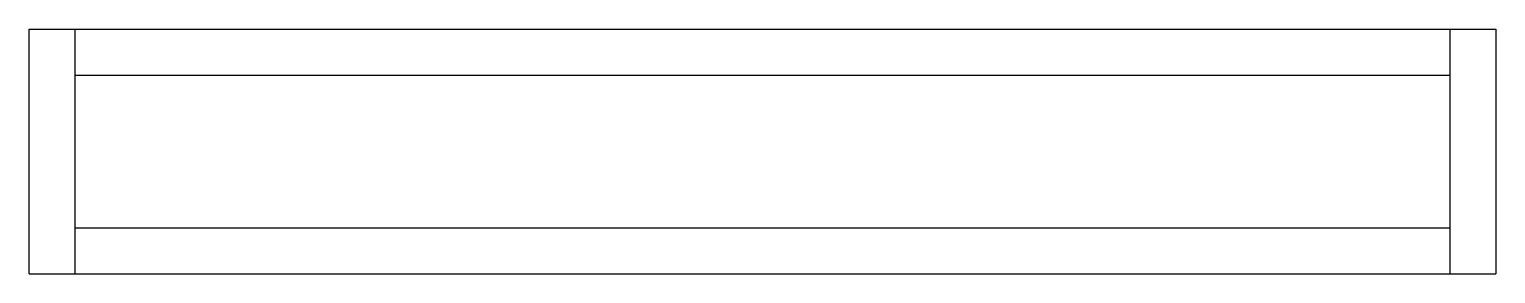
# Model space of a CAD drawing. Extents: x 0 to 24, y 35.2 to 39.2.
import ezdxf

# ---------------------------------------------------------------- set-up
doc = ezdxf.new("R2010")
doc.units = 0
doc.header["$LTSCALE"] = 3
doc.layers.get('0').update_dxf_attribs({"linetype": 'CONTINUOUS'})

msp = doc.modelspace()

# ---------------------------------------------------------------- linework, layer by layer
at = {"color": 0}
for p, q in [((0, 35.25), (0, 39.25)), ((0, 39.25), (24, 39.25)), ((0.75, 35.25), (0.75, 39.25)), ((23.25, 39.25), (23.25, 35.25)), ((24, 39.25), (24, 35.25)), ((0.75, 38.5), (23.25, 38.5)), ((0.75, 36), (23.25, 36)), ((0, 35.25), (24, 35.25))]:
    msp.add_line(p, q, dxfattribs=at)

doc.saveas('drawing.dxf')
